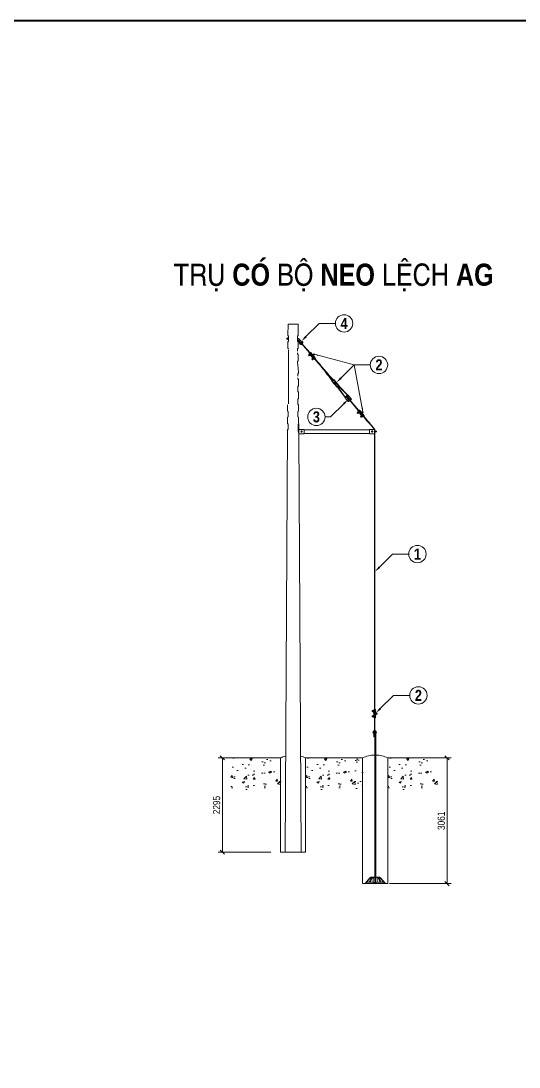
# Model space of a CAD drawing. Header units: millimetres. Extents: x 5654510 to 5731940, y 588357 to 647777.
# Drawn here: x 5687405 to 5689831, y 615711 to 620805 of the extents above; entities that cross this region are included whole.
import ezdxf

# ---------------------------------------------------------------- set-up
doc = ezdxf.new("R2010")
doc.units = ezdxf.units.MM
doc.header["$LTSCALE"] = 120
doc.header["$MEASUREMENT"] = 0
doc.layers.get('Defpoints').update_dxf_attribs({"lineweight": 0})
for name, color, linetype, lineweight in [('Duongchitiet', 3, 'Continuous', 25), ('Duongcoban', 4, 'Continuous', 30), ('Duongkichthuoc', 1, 'Continuous', 0)]:
    doc.layers.add(name, color=color, linetype=linetype, lineweight=lineweight)
doc.styles.get("Standard").update_dxf_attribs({"font": 'VHELVCN.TTF'})
doc.dimstyles.new('ISO-100', dxfattribs={"dimtxt": 35, "dimasz": 20, "dimexe": 20, "dimexo": 70, "dimgap": 10, "dimtad": 1, "dimtoh": 1, "dimdec": 0, "dimlfac": 5, "dimrnd": 1, "dimtxsty": 'Standard', "dimblk": 'OBLIQUE', "dimcen": 2.5, "dimclrd": 1, "dimclre": 1, "dimclrt": 7, "dimadec": 0, "dimazin": 0, "dimtfac": 1, "dimtdec": 0, "dimtmove": 0, "dimatfit": 3, "dimfxl": 1, "dimlwd": 0, "dimlwe": 0, "dimarcsym": 0})

# ---------------------------------------------------------------- blocks, each defined once
blk = doc.blocks.new('_Oblique')
at = {"color": 0, "lineweight": -2}
blk.add_line((-0.5, -0.5), (0.5, 0.5), dxfattribs=at)
blk = doc.blocks.new('*D53')
at = {"color": 1, "lineweight": 0}
for p, q in [((5688623.5, 617216.2), (5688365.5, 617216.2)), ((5688385.5, 617216.2), (5688385.5, 616757.2)), ((5688620.9, 616757.2), (5688365.5, 616757.2))]:
    blk.add_line(p, q, dxfattribs=at)
at = {"layer": 'Defpoints', "color": 0}
for p in [(5688693.5, 617216.2), (5688385.5, 616757.2), (5688690.9, 616757.2)]:
    blk.add_point(p, dxfattribs=at)
at = {"color": 1, "lineweight": 0, "xscale": 20, "yscale": 20, "zscale": 20}
for p, rotation in [((5688385.5, 617216.2), 90), ((5688385.5, 616757.2), 270)]:
    blk.add_blockref('_Oblique', p, dxfattribs=dict(at, rotation=rotation))
at = {"color": 7, "lineweight": 9, "insert": (5688357.6, 616986.7), "char_height": 35, "attachment_point": 5, "rotation": 90}
blk.add_mtext('2295', dxfattribs=at)
blk = doc.blocks.new('*D54')
at = {"color": 1, "lineweight": 0}
for p, q in [((5689202.3, 617216.2), (5689499.8, 617216.2)), ((5689479.8, 617216.2), (5689479.8, 616604.1)), ((5689199.8, 616604.1), (5689499.8, 616604.1))]:
    blk.add_line(p, q, dxfattribs=at)
at = {"layer": 'Defpoints', "color": 0}
for p in [(5689132.3, 617216.2), (5689129.8, 616604.1), (5689479.8, 616604.1)]:
    blk.add_point(p, dxfattribs=at)
at = {"color": 1, "lineweight": 0, "xscale": 20, "yscale": 20, "zscale": 20}
for p, rotation in [((5689479.8, 617216.2), 90), ((5689479.8, 616604.1), 270)]:
    blk.add_blockref('_Oblique', p, dxfattribs=dict(at, rotation=rotation))
at = {"color": 7, "lineweight": 9, "insert": (5689451.9, 616910.1), "char_height": 35, "attachment_point": 5, "rotation": 90}
blk.add_mtext('3061', dxfattribs=at)

msp = doc.modelspace()

# ---------------------------------------------------------------- hatches: boundary and pattern name
at = {"lineweight": 9}
h = msp.add_hatch(dxfattribs=at)
h.set_pattern_fill('AR-CONC', color=0, scale=15.30081, style=0)
h.set_pattern_definition([(50, (5687358.85, 604760.03), (109.7466, -9.6016), [11.4756, -126.2317]), (355, (5687358.85, 604760.03), (-21.2301, 115.0915), [9.1805, -100.9853]), (100.4514, (5687368, 604759.23), (88.5166, 105.4898), [9.7528, -107.2804]), (46.1842, (5687358.85, 604790.64), (163.2965, -25.3257), [17.2134, -189.3475]), (96.6356, (5687372.46, 604788.52), (143.011, 149.048), [14.6291, -160.9206]), (351.1842, (5687358.85, 604790.64), (143.0108, 149.048), [13.7707, -151.478]), (21, (5687374.15, 604782.985), (91.3316, -61.60395), [11.4756, -126.2317]), (326, (5687374.15, 604782.98), (37.2292, 110.9538), [9.1805, -100.9853]), (71.4514, (5687381.76, 604777.85), (128.5609, 49.3498), [9.7528, -107.2804]), (37.5, (5687358.852, 604760.034), (1.86056, 50.93546), [0, -99.76128, 0, -102.51543, 0, -101.36786]), (7.5, (5687358.85, 604760.034), (40.25177, 60.34819), [0, -58.4491, 0, -97.46616, 0, -38.63454]), (327.5, (5687324.73, 604760.034), (81.67916, -3.45108), [0, -38.25202, 0, -119.3463, 0, -158.36338]), (317.5, (5687309.43, 604760.034), (89.2322, 15.31687), [0, -49.72763, 0, -79.2582, 0, -112.46095])])
h.paths.add_polyline_path([(5688427.14, 617216.2), (5688668.69, 617216.2), (5688668.69, 617063.2), (5688427.14, 617063.2)])
h = msp.add_hatch(dxfattribs=at)
h.set_pattern_fill('AR-CONC', color=0, scale=15.30081, style=0)
h.set_pattern_definition([(50, (5687722.81, 604760.03), (109.7466, -9.6016), [11.4756, -126.2317]), (355, (5687722.81, 604760.03), (-21.2301, 115.0915), [9.1805, -100.9853]), (100.4514, (5687731.96, 604759.23), (88.5166, 105.4898), [9.7528, -107.2804]), (46.1842, (5687722.81, 604790.64), (163.2965, -25.3257), [17.2134, -189.3475]), (96.6356, (5687736.42, 604788.52), (143.011, 149.048), [14.6291, -160.9206]), (351.1842, (5687722.81, 604790.64), (143.0108, 149.048), [13.7707, -151.478]), (21, (5687738.11, 604782.985), (91.3316, -61.60395), [11.4756, -126.2317]), (326, (5687738.11, 604782.98), (37.2292, 110.9538), [9.1805, -100.9853]), (71.4514, (5687745.72, 604777.85), (128.5609, 49.3498), [9.7528, -107.2804]), (37.5, (5687722.81, 604760.034), (1.86056, 50.93546), [0, -99.76128, 0, -102.51543, 0, -101.36786]), (7.5, (5687722.81, 604760.034), (40.25177, 60.34819), [0, -58.4491, 0, -97.46616, 0, -38.63454]), (327.5, (5687688.69, 604760.034), (81.67916, -3.45108), [0, -38.25202, 0, -119.3463, 0, -158.36338]), (317.5, (5687673.39, 604760.034), (89.2322, 15.31687), [0, -49.72763, 0, -79.2582, 0, -112.46095])])
h.paths.add_polyline_path([(5688791.1, 617216.2), (5689068.64, 617216.2), (5689068.64, 617063.2), (5688791.1, 617063.2)])
h = msp.add_hatch(dxfattribs=at)
h.set_pattern_fill('AR-CONC', color=0, scale=15.30081, style=0)
h.set_pattern_definition([(50, (5688122.76, 604760.03), (109.7466, -9.6016), [11.4756, -126.2317]), (355, (5688122.76, 604760.03), (-21.2301, 115.0915), [9.1805, -100.9853]), (100.4514, (5688131.91, 604759.23), (88.5166, 105.4898), [9.7528, -107.2804]), (46.1842, (5688122.76, 604790.64), (163.2965, -25.3257), [17.2134, -189.3475]), (96.6356, (5688136.37, 604788.52), (143.011, 149.048), [14.6291, -160.9206]), (351.1842, (5688122.76, 604790.64), (143.0108, 149.048), [13.7707, -151.478]), (21, (5688138.06, 604782.985), (91.3316, -61.60395), [11.4756, -126.2317]), (326, (5688138.06, 604782.98), (37.2292, 110.9538), [9.1805, -100.9853]), (71.4514, (5688145.67, 604777.85), (128.5609, 49.3498), [9.7528, -107.2804]), (37.5, (5688122.76, 604760.034), (1.86056, 50.93546), [0, -99.76128, 0, -102.51543, 0, -101.36786]), (7.5, (5688122.76, 604760.034), (40.25177, 60.34819), [0, -58.4491, 0, -97.46616, 0, -38.63454]), (327.5, (5688088.64, 604760.034), (81.67916, -3.45108), [0, -38.25202, 0, -119.3463, 0, -158.36338]), (317.5, (5688073.34, 604760.034), (89.2322, 15.31687), [0, -49.72763, 0, -79.2582, 0, -112.46095])])
h.paths.add_polyline_path([(5689191.05, 617216.2), (5689432.6, 617216.2), (5689432.6, 617063.2), (5689191.05, 617063.2)])

# ---------------------------------------------------------------- linework, layer by layer
at = {"lineweight": 40}
msp.add_lwpolyline([(5682758.16, 620804.81), (5682758.16, 610617.12), (5697166.47, 610617.12), (5697166.47, 620804.81)], close=True, dxfattribs=at)
at = {"layer": 'Duongchitiet', "color": 0, "lineweight": 9}
for p, q in [((5688705.41, 619327.72), (5688705.1, 619272.63)), ((5688705.41, 619327.72), (5688754.37, 619327.72)), ((5688754.37, 619327.72), (5688754.69, 619272.63)), ((5688699.86, 619259.76), (5688699.55, 619259.46)), ((5688699.55, 619255.17), (5688699.55, 619259.46)), ((5688699.86, 619259.76), (5688703.06, 619259.76)), ((5688703.06, 619260.5), (5688703.06, 619254.14)), ((5688706.98, 619261.56), (5688703.39, 619261.56)), ((5688706.98, 619259.44), (5688703.39, 619259.44)), ((5688705.1, 619272.63), (5688708.14, 619269.56)), ((5688707.31, 619249.67), (5688707.31, 619264.97)), ((5688707.31, 619264.97), (5688708.07, 619264.97)), ((5688707.31, 619260.5), (5688707.31, 619254.14)), ((5688708.14, 619269.56), (5688708.07, 619257.32)), ((5688708.07, 619264.97), (5688708.07, 619249.67)), ((5688754.69, 619272.63), (5688751.64, 619269.56)), ((5688751.64, 619269.56), (5688751.78, 619245.08)), ((5688699.86, 619254.87), (5688699.55, 619255.17)), ((5688703.06, 619254.87), (5688699.86, 619254.87)), ((5688706.98, 619255.2), (5688703.39, 619255.2)), ((5688706.98, 619253.08), (5688703.39, 619253.08)), ((5688704.93, 619242.03), (5688704.75, 619211.43)), ((5688704.75, 619211.43), (5688707.8, 619208.35)), ((5688704.93, 619242.03), (5688708, 619245.08)), ((5688708.07, 619249.67), (5688707.31, 619249.67)), ((5688708.03, 619249.67), (5688708, 619245.08)), ((5688754.86, 619242.03), (5688751.78, 619245.08)), ((5688755.03, 619211.43), (5688751.99, 619208.35)), ((5688751.99, 619208.35), (5688752.06, 619196.11)), ((5688762.01, 619244.58), (5688752.26, 619254.33)), ((5688757.79, 619248.8), (5688754.33, 619245.34)), ((5688758.55, 619241.12), (5688754.33, 619245.34)), ((5688754.86, 619242.03), (5688755.03, 619211.43)), ((5688755.72, 619257.8), (5688765.48, 619248.04)), ((5688762.01, 619244.58), (5688757.69, 619248.91)), ((5688759.34, 619239.75), (5688760.51, 619235.41)), ((5688764.07, 619241.01), (5688765.24, 619236.67)), ((5688765.58, 619242.52), (5688769.92, 619241.36)), ((5688766.85, 619247.25), (5688771.19, 619246.09)), ((5688769.99, 619235.09), (5688809.7, 619188.52)), ((5688811.33, 619189.91), (5688771.62, 619236.48)), ((5688708.46, 619204.05), (5688708.46, 618940.88)), ((5688708.46, 619204.05), (5688708.46, 618940.88)), ((5688752.1, 619188.46), (5688752.13, 619183.87)), ((5688755.2, 619180.83), (5688752.13, 619183.87)), ((5688755.2, 619180.83), (5688755.38, 619150.23)), ((5688804.71, 619176.81), (5688808.47, 619180.01)), ((5688804.75, 619177.24), (5688804.71, 619176.81)), ((5688804.71, 619176.81), (5688807.49, 619173.55)), ((5688808.27, 619180.24), (5688804.75, 619177.24)), ((5688810.09, 619184.15), (5688807.36, 619181.82)), ((5688807.49, 619173.55), (5688811.25, 619176.75)), ((5688807.92, 619173.52), (5688807.49, 619173.55)), ((5688811.92, 619175.96), (5688807.8, 619180.8)), ((5688807.92, 619173.52), (5688811.45, 619176.52)), ((5688810.35, 619189.07), (5688808.02, 619187.08)), ((5688808.02, 619187.08), (5688833.83, 619156.81)), ((5688811.46, 619182.54), (5688808.73, 619180.21)), ((5688836.16, 619158.8), (5688810.35, 619189.07)), ((5688813.01, 619191.34), (5688810.68, 619189.36)), ((5688810.68, 619189.36), (5688836.5, 619159.08)), ((5688815.15, 619178.72), (5688811.03, 619183.56)), ((5688814.21, 619179.31), (5688811.48, 619176.98)), ((5688815.59, 619177.7), (5688812.86, 619175.37)), ((5688838.82, 619161.07), (5688813.01, 619191.34)), ((5688823.82, 619168.55), (5688818.32, 619175)), ((5688820.67, 619158.09), (5688824.43, 619161.29)), ((5688820.71, 619158.52), (5688820.67, 619158.09)), ((5688820.67, 619158.09), (5688823.45, 619154.83)), ((5688824.23, 619161.53), (5688820.71, 619158.52)), ((5688826.05, 619165.43), (5688823.31, 619163.1)), ((5688823.45, 619154.83), (5688827.21, 619158.03)), ((5688823.56, 619179.48), (5688826.29, 619181.8)), ((5688827.88, 619157.24), (5688823.75, 619162.08)), ((5688823.88, 619154.8), (5688827.4, 619157.8)), ((5688824, 619178.46), (5688828.13, 619173.62)), ((5688827.42, 619163.82), (5688824.69, 619161.49)), ((5688824.94, 619177.86), (5688827.67, 619180.19)), ((5688831.11, 619160), (5688826.98, 619164.84)), ((5688827.23, 619181.21), (5688831.36, 619176.37)), ((5688830.17, 619160.59), (5688827.44, 619158.26)), ((5688827.69, 619174.64), (5688830.42, 619176.96)), ((5688831.23, 619183.66), (5688827.7, 619180.65)), ((5688831.66, 619183.62), (5688827.9, 619180.42)), ((5688831.55, 619158.98), (5688828.82, 619156.65)), ((5688829.06, 619173.02), (5688831.79, 619175.35)), ((5688834.44, 619180.36), (5688830.68, 619177.16)), ((5688830.88, 619176.93), (5688834.4, 619179.93)), ((5688831.23, 619183.66), (5688831.66, 619183.62)), ((5688831.29, 619169.9), (5688836.79, 619163.45)), ((5688834.44, 619180.36), (5688831.66, 619183.62)), ((5688833.83, 619156.81), (5688836.16, 619158.8)), ((5688834.4, 619179.93), (5688834.44, 619180.36)), ((5688835.57, 619158.29), (5688852.59, 619138.32)), ((5688836.5, 619159.08), (5688838.82, 619161.07)), ((5688853.85, 619140.14), (5688837.2, 619159.68)), ((5688755.38, 619150.23), (5688752.33, 619147.15)), ((5688752.33, 619147.15), (5688752.47, 619122.67)), ((5688755.55, 619119.63), (5688752.47, 619122.67)), ((5688755.55, 619119.63), (5688755.72, 619089.03)), ((5688823.88, 619154.8), (5688823.45, 619154.83)), ((5688853.81, 619140.1), (5688852.58, 619138.3)), ((5688852.79, 619138.09), (5688854.08, 619136.58)), ((5688852.79, 619138.09), (5688852.8, 619138.08)), ((5688854.07, 619139.93), (5688852.83, 619138.13)), ((5688855.34, 619138.4), (5688854.05, 619139.91)), ((5688855.34, 619138.4), (5688854.05, 619139.91)), ((5688855.3, 619138.36), (5688854.07, 619136.56)), ((5688854.28, 619136.34), (5688855.57, 619134.83)), ((5688855.55, 619138.18), (5688854.32, 619136.38)), ((5688856.83, 619136.65), (5688855.54, 619138.16)), ((5688856.79, 619136.61), (5688855.55, 619134.81)), ((5688855.77, 619134.6), (5688857.06, 619133.08)), ((5688857.04, 619136.44), (5688855.81, 619134.64)), ((5688858.32, 619134.9), (5688857.03, 619136.42)), ((5688858.28, 619134.86), (5688857.04, 619133.07)), ((5688857.25, 619132.85), (5688858.55, 619131.34)), ((5688858.53, 619134.69), (5688857.3, 619132.89)), ((5688859.81, 619133.16), (5688858.52, 619134.67)), ((5688859.77, 619133.12), (5688858.53, 619131.32)), ((5688858.74, 619131.1), (5688860.03, 619129.59)), ((5688860.02, 619132.94), (5688858.78, 619131.14)), ((5688861.3, 619131.41), (5688860.01, 619132.92)), ((5688861.26, 619131.37), (5688860.02, 619129.57)), ((5688860.23, 619129.36), (5688861.52, 619127.84)), ((5688861.51, 619131.2), (5688860.27, 619129.4)), ((5688862.79, 619129.66), (5688861.5, 619131.18)), ((5688862.75, 619129.62), (5688861.51, 619127.83)), ((5688861.72, 619127.61), (5688863.01, 619126.1)), ((5688863, 619129.45), (5688861.76, 619127.65)), ((5688864.28, 619127.92), (5688862.99, 619129.43)), ((5688864.24, 619127.88), (5688863, 619126.08)), ((5688863.21, 619125.87), (5688864.5, 619124.35)), ((5688864.49, 619127.7), (5688863.25, 619125.91)), ((5688865.77, 619126.17), (5688864.48, 619127.68)), ((5688865.73, 619126.13), (5688864.49, 619124.33)), ((5688864.7, 619124.12), (5688865.99, 619122.6)), ((5688865.98, 619125.96), (5688864.74, 619124.16)), ((5688867.26, 619124.42), (5688865.97, 619125.94)), ((5688867.22, 619124.38), (5688865.98, 619122.59)), ((5688866.19, 619122.37), (5688867.48, 619120.86)), ((5688867.47, 619124.21), (5688866.23, 619122.41)), ((5688868.74, 619122.68), (5688867.45, 619124.19)), ((5688868.7, 619122.64), (5688867.47, 619120.84)), ((5688867.68, 619120.63), (5688868.97, 619119.11)), ((5688867.68, 619120.63), (5688868.97, 619119.11)), ((5688868.96, 619122.46), (5688867.72, 619120.67)), ((5688870.23, 619120.93), (5688868.94, 619122.44)), ((5688870.19, 619120.89), (5688868.96, 619119.09)), ((5688890.07, 619094.35), (5688869.16, 619118.88)), ((5688870.45, 619120.72), (5688869.21, 619118.92)), ((5688891.34, 619096.18), (5688870.43, 619120.7)), ((5688755.72, 619089.03), (5688752.68, 619085.95)), ((5688752.68, 619085.95), (5688752.74, 619074.77)), ((5688752.79, 619067.11), (5688752.82, 619061.47)), ((5688755.9, 619058.43), (5688752.82, 619061.47)), ((5688755.9, 619058.43), (5688756.07, 619027.83)), ((5688888.81, 619092.53), (5688885.47, 619096.44)), ((5688891.3, 619096.14), (5688888.79, 619092.5)), ((5688890.3, 619090.78), (5688889.02, 619092.29)), ((5688891.55, 619095.97), (5688889.04, 619092.33)), ((5688891.56, 619092.61), (5688890.27, 619094.11)), ((5688892.78, 619094.39), (5688890.28, 619090.75)), ((5688891.79, 619089.04), (5688890.51, 619090.54)), ((5688893.04, 619094.22), (5688890.53, 619090.58)), ((5688892.83, 619094.43), (5688891.53, 619095.95)), ((5688893.05, 619090.86), (5688891.76, 619092.37)), ((5688894.27, 619092.65), (5688891.77, 619089.01)), ((5688893.28, 619087.29), (5688891.99, 619088.8)), ((5688894.53, 619092.47), (5688892.02, 619088.83)), ((5688894.31, 619092.69), (5688893.02, 619094.2)), ((5688894.53, 619089.11), (5688893.25, 619090.62)), ((5688895.76, 619090.9), (5688893.26, 619087.26)), ((5688894.77, 619085.54), (5688893.48, 619087.05)), ((5688896.02, 619090.73), (5688893.51, 619087.09)), ((5688895.8, 619090.94), (5688894.51, 619092.45)), ((5688896.02, 619087.37), (5688894.74, 619088.87)), ((5688897.25, 619089.15), (5688894.75, 619085.52)), ((5688896.26, 619083.8), (5688894.97, 619085.3)), ((5688897.5, 619088.98), (5688895, 619085.34)), ((5688897.29, 619089.19), (5688896, 619090.71)), ((5688897.51, 619085.62), (5688896.23, 619087.13)), ((5688898.74, 619087.41), (5688896.24, 619083.77)), ((5688897.74, 619082.05), (5688896.46, 619083.56)), ((5688898.99, 619087.23), (5688896.49, 619083.59)), ((5688898.78, 619087.45), (5688897.49, 619088.96)), ((5688899, 619083.88), (5688897.72, 619085.38)), ((5688900.23, 619085.66), (5688897.73, 619082.02)), ((5688899.23, 619080.3), (5688897.95, 619081.81)), ((5688900.48, 619085.49), (5688897.98, 619081.85)), ((5688900.27, 619085.7), (5688898.98, 619087.21)), ((5688901.72, 619083.91), (5688899.21, 619080.28)), ((5688900.49, 619082.13), (5688899.21, 619083.63)), ((5688900.72, 619078.56), (5688899.44, 619080.06)), ((5688901.97, 619083.74), (5688899.47, 619080.1)), ((5688901.76, 619083.95), (5688900.47, 619085.47)), ((5688903.21, 619082.17), (5688900.7, 619078.53)), ((5688901.98, 619080.38), (5688900.7, 619081.89)), ((5688902.21, 619076.81), (5688900.93, 619078.32)), ((5688903.46, 619081.99), (5688900.96, 619078.36)), ((5688903.25, 619082.21), (5688901.96, 619083.72)), ((5688903.47, 619078.64), (5688902.18, 619080.14)), ((5688904.7, 619080.42), (5688902.19, 619076.78)), ((5688903.7, 619075.06), (5688902.42, 619076.57)), ((5688904.95, 619080.25), (5688902.44, 619076.61)), ((5688904.74, 619080.46), (5688903.45, 619081.97)), ((5688904.96, 619076.89), (5688903.67, 619078.39)), ((5688906.19, 619078.67), (5688903.68, 619075.04)), ((5688905.19, 619073.32), (5688903.91, 619074.82)), ((5688906.44, 619078.5), (5688903.93, 619074.86)), ((5688905.26, 619073.23), (5688904.65, 619073.95)), ((5688906.23, 619078.71), (5688904.94, 619080.23)), ((5688906.45, 619075.14), (5688905.16, 619076.65)), ((5688907.68, 619076.93), (5688905.17, 619073.29)), ((5688905.63, 619072.8), (5688905.4, 619073.08)), ((5688907.93, 619076.75), (5688905.42, 619073.12)), ((5688919.5, 619053.87), (5688905.87, 619072.47)), ((5688907.72, 619076.97), (5688906.43, 619078.48)), ((5688906.89, 619074.62), (5688906.65, 619074.9)), ((5688906.89, 619074.62), (5688906.65, 619074.9)), ((5688921.22, 619055.13), (5688907.59, 619073.74)), ((5688923.87, 619057.39), (5688907.65, 619073.79)), ((5688908.52, 619076.01), (5688907.91, 619076.73)), ((5688925.39, 619058.89), (5688909.18, 619075.29)), ((5688928.2, 619059.07), (5688918.88, 619051.12)), ((5688924.89, 619056.25), (5688924.63, 619056.56)), ((5688926.52, 619057.64), (5688926.26, 619057.95)), ((5688954.01, 619028.79), (5688928.2, 619059.07)), ((5688756.07, 619027.83), (5688753.03, 619024.75)), ((5688753.03, 619024.75), (5688753.17, 619000.27)), ((5688918.88, 619051.12), (5688944.69, 619020.85)), ((5688920.56, 619052.55), (5688920.29, 619052.86)), ((5688922.18, 619053.94), (5688921.92, 619054.25)), ((5688935.68, 619044.13), (5688932.45, 619041.38)), ((5688932.45, 619041.38), (5688933.22, 619037.21)), ((5688933.22, 619037.21), (5688937.21, 619035.79)), ((5688939.67, 619042.71), (5688935.68, 619044.13)), ((5688937.21, 619035.79), (5688940.44, 619038.54)), ((5688940.44, 619038.54), (5688939.67, 619042.71)), ((5688944.69, 619020.85), (5688954.01, 619028.79)), ((5688946.36, 619022.27), (5688983.18, 618971.16)), ((5688947.99, 619023.67), (5688984.38, 618973.16)), ((5688950.7, 619025.98), (5688994.82, 618982.07)), ((5688952.34, 619027.37), (5688996.99, 618982.93)), ((5688756.24, 618997.22), (5688753.17, 619000.27)), ((5688756.42, 618966.62), (5688753.37, 618963.55)), ((5688753.37, 618963.55), (5688753.51, 618939.06)), ((5688756.24, 618997.22), (5688756.42, 618966.62)), ((5688983.58, 618969.58), (5688998.69, 618951.85)), ((5688998.8, 618981.91), (5688983.9, 618969.21)), ((5688991.68, 618970.93), (5689003.75, 618956.81)), ((5688992.93, 618972.06), (5689047, 618908.64)), ((5689048.63, 618910.03), (5688994.62, 618973.37)), ((5688995.87, 618974.5), (5689007.91, 618960.35)), ((5689003.75, 618956.81), (5688998.37, 618952.23)), ((5689013.6, 618964.56), (5688998.48, 618982.29)), ((5689013.28, 618964.93), (5689007.91, 618960.36)), ((5688703.2, 618936.02), (5688703.02, 618905.42)), ((5688703.02, 618905.42), (5688706.07, 618902.34)), ((5688706.07, 618902.34), (5688705.93, 618877.86)), ((5688756.59, 618936.02), (5688753.51, 618939.06)), ((5688756.76, 618905.42), (5688753.72, 618902.34)), ((5688753.72, 618902.34), (5688753.86, 618877.86)), ((5688756.59, 618936.02), (5688756.76, 618905.42)), ((5689047.38, 618904.27), (5689044.65, 618901.94)), ((5689047.64, 618909.19), (5689045.31, 618907.2)), ((5689045.31, 618907.2), (5689071.12, 618876.93)), ((5689048.76, 618902.66), (5689046.03, 618900.33)), ((5689073.45, 618878.92), (5689047.64, 618909.19)), ((5689050.31, 618911.46), (5689047.98, 618909.48)), ((5689047.98, 618909.48), (5689073.79, 618879.2)), ((5689052.45, 618898.84), (5689048.32, 618903.68)), ((5689076.12, 618881.19), (5689050.31, 618911.46)), ((5689068.52, 618903.78), (5689065, 618900.77)), ((5689068.96, 618903.74), (5689065.2, 618900.54)), ((5689068.52, 618903.78), (5689068.96, 618903.74)), ((5689071.73, 618900.48), (5689068.96, 618903.74)), ((5688702.85, 618874.82), (5688702.68, 618844.22)), ((5688702.85, 618874.82), (5688705.93, 618877.86)), ((5688756.94, 618874.82), (5688753.86, 618877.86)), ((5688756.94, 618874.82), (5688757.11, 618844.22)), ((5689042.01, 618896.93), (5689045.76, 618900.13)), ((5689042.04, 618897.36), (5689042.01, 618896.93)), ((5689042.01, 618896.93), (5689044.79, 618893.67)), ((5689045.57, 618900.37), (5689042.04, 618897.36)), ((5689044.79, 618893.67), (5689048.54, 618896.87)), ((5689045.22, 618893.64), (5689044.79, 618893.67)), ((5689049.22, 618896.08), (5689045.09, 618900.92)), ((5689045.22, 618893.64), (5689048.74, 618896.64)), ((5689051.51, 618899.43), (5689048.78, 618897.1)), ((5689052.89, 618897.82), (5689050.16, 618895.49)), ((5689061.11, 618888.67), (5689055.61, 618895.13)), ((5689057.97, 618878.21), (5689061.72, 618881.42)), ((5689058, 618878.65), (5689057.97, 618878.21)), ((5689057.97, 618878.21), (5689060.75, 618874.95)), ((5689061.52, 618881.65), (5689058, 618878.65)), ((5689063.34, 618885.55), (5689060.61, 618883.23)), ((5689060.75, 618874.95), (5689064.5, 618878.16)), ((5689061.18, 618874.92), (5689060.75, 618874.95)), ((5689060.86, 618899.6), (5689063.59, 618901.93)), ((5689065.18, 618877.37), (5689061.05, 618882.21)), ((5689061.18, 618874.92), (5689064.7, 618877.92)), ((5689061.3, 618898.58), (5689065.42, 618893.74)), ((5689064.72, 618883.94), (5689061.99, 618881.61)), ((5689062.23, 618897.98), (5689064.96, 618900.31)), ((5689068.41, 618880.12), (5689064.28, 618884.96)), ((5689064.53, 618901.33), (5689068.65, 618896.49)), ((5689067.47, 618880.71), (5689064.74, 618878.39)), ((5689064.98, 618894.76), (5689067.72, 618897.09)), ((5689068.84, 618879.1), (5689066.11, 618876.77)), ((5689066.36, 618893.14), (5689069.09, 618895.47)), ((5689071.73, 618900.48), (5689067.98, 618897.28)), ((5689068.18, 618897.05), (5689071.7, 618900.05)), ((5689068.59, 618890.03), (5689074.09, 618883.57)), ((5689071.12, 618876.93), (5689073.45, 618878.92)), ((5689071.7, 618900.05), (5689071.73, 618900.48)), ((5689072.81, 618878.37), (5689089.83, 618858.4)), ((5689073.79, 618879.2), (5689076.12, 618881.19)), ((5689091.1, 618860.22), (5689074.44, 618879.76)), ((5689091.1, 618860.22), (5689074.44, 618879.76)), ((5689091.06, 618860.18), (5689089.82, 618858.38)), ((5689090.03, 618858.17), (5689091.32, 618856.65)), ((5689091.31, 618860), (5689090.07, 618858.21)), ((5689092.58, 618858.47), (5689091.29, 618859.98)), ((5689092.58, 618858.47), (5689091.29, 618859.98)), ((5689092.54, 618858.43), (5689091.31, 618856.63)), ((5689091.52, 618856.42), (5689092.81, 618854.91)), ((5689092.8, 618858.26), (5689091.56, 618856.46)), ((5689094.07, 618856.72), (5689092.78, 618858.24)), ((5689094.03, 618856.68), (5689092.8, 618854.89)), ((5689093.01, 618854.67), (5689094.3, 618853.16)), ((5689094.29, 618856.51), (5689093.05, 618854.71)), ((5689095.56, 618854.98), (5689094.27, 618856.49)), ((5689095.52, 618854.94), (5689094.28, 618853.14)), ((5689094.5, 618852.93), (5689095.79, 618851.41)), ((5689095.77, 618854.76), (5689094.54, 618852.97)), ((5689097.05, 618853.23), (5689095.76, 618854.74)), ((5689097.01, 618853.19), (5689095.77, 618851.39)), ((5689097.26, 618853.02), (5689096.03, 618851.22)), ((5689098.54, 618851.48), (5689097.25, 618853)), ((5689098.5, 618851.44), (5689097.26, 618849.65)), ((5689098.75, 618851.27), (5689097.51, 618849.47)), ((5689100.03, 618849.74), (5689098.74, 618851.25)), ((5688702.5, 618813.62), (5688690.88, 616757.18)), ((5688702.5, 618813.62), (5688705.58, 618816.66)), ((5688702.68, 618844.22), (5688705.72, 618841.14)), ((5688705.72, 618841.14), (5688705.58, 618816.66)), ((5688754.07, 618841.14), (5688754.2, 618816.66)), ((5688754.6, 618816.27), (5688754.2, 618816.66)), ((5688758.48, 618794.64), (5688758.48, 618845.14)), ((5688758.48, 618794.64), (5688758.48, 618816.06)), ((5688758.48, 618816.06), (5688784.19, 618816.06)), ((5688767.98, 618805.35), (5688769.66, 618808.26)), ((5688767.98, 618805.35), (5688769.66, 618802.45)), ((5688773.01, 618808.26), (5688769.66, 618808.26)), ((5688773.01, 618802.45), (5688769.66, 618802.45)), ((5688773.01, 618808.26), (5688774.69, 618805.35)), ((5688773.01, 618802.45), (5688774.69, 618805.35)), ((5688784.19, 618816.06), (5688784.19, 618794.64)), ((5688784.19, 618814.53), (5689102.44, 618814.53)), ((5689095.99, 618851.18), (5689097.28, 618849.67)), ((5689097.47, 618849.43), (5689098.76, 618847.92)), ((5689099.99, 618849.7), (5689098.75, 618847.9)), ((5689098.96, 618847.69), (5689100.25, 618846.17)), ((5689100.24, 618849.52), (5689099, 618847.73)), ((5689101.52, 618847.99), (5689100.23, 618849.51)), ((5689101.48, 618847.95), (5689100.24, 618846.15)), ((5689100.45, 618845.94), (5689101.74, 618844.43)), ((5689101.73, 618847.78), (5689100.49, 618845.98)), ((5689103.01, 618846.25), (5689101.72, 618847.76)), ((5689102.97, 618846.2), (5689101.73, 618844.41)), ((5689101.94, 618844.19), (5689103.23, 618842.68)), ((5689103.22, 618846.03), (5689101.98, 618844.23)), ((5689102.44, 618794.64), (5689102.44, 618816.06)), ((5689102.44, 618816.06), (5689128.91, 618816.06)), ((5689104.5, 618844.5), (5689103.21, 618846.01)), ((5689104.46, 618844.46), (5689103.22, 618842.66)), ((5689103.43, 618842.45), (5689104.72, 618840.93)), ((5689104.71, 618844.28), (5689103.47, 618842.49)), ((5689105.99, 618842.75), (5689104.7, 618844.27)), ((5689105.95, 618842.71), (5689104.71, 618840.91)), ((5689104.92, 618840.7), (5689106.21, 618839.19)), ((5689104.92, 618840.7), (5689106.21, 618839.19)), ((5689106.2, 618842.54), (5689104.96, 618840.74)), ((5689107.48, 618841.01), (5689106.18, 618842.52)), ((5689107.43, 618840.97), (5689106.2, 618839.17)), ((5689106.41, 618838.95), (5689125.93, 618816.06)), ((5689107.69, 618840.79), (5689106.45, 618838.99)), ((5689128.74, 618816.06), (5689107.67, 618840.77)), ((5689111.94, 618805.35), (5689113.62, 618808.26)), ((5689111.94, 618805.35), (5689113.62, 618802.45)), ((5689116.98, 618808.26), (5689113.62, 618808.26)), ((5689116.98, 618802.45), (5689113.62, 618802.45)), ((5689116.98, 618808.26), (5689118.65, 618805.35)), ((5689116.98, 618802.45), (5689118.65, 618805.35)), ((5689125.73, 618794.64), (5689125.73, 618816.06)), ((5689125.73, 618816.06), (5689126.96, 618816.06)), ((5689128.31, 618816.06), (5689126.34, 618816.06)), ((5689126.96, 618816.06), (5689126.96, 618794.64)), ((5689127.69, 618794.64), (5689127.69, 618816.06)), ((5689127.69, 618816.06), (5689128.92, 618816.06)), ((5689128.89, 618802.84), (5689128.89, 618807.87)), ((5689128.91, 618816.06), (5689128.91, 618794.64)), ((5689128.92, 618816.06), (5689128.92, 618794.64)), ((5689129.14, 618808.71), (5689131.55, 618808.71)), ((5689131.55, 618807.03), (5689129.14, 618807.03)), ((5689131.55, 618807.03), (5689129.14, 618807.03)), ((5689131.55, 618807.03), (5689129.14, 618807.03)), ((5689129.14, 618803.67), (5689131.55, 618803.67)), ((5689131.55, 618803.67), (5689129.14, 618803.67)), ((5689131.55, 618803.67), (5689129.14, 618803.67)), ((5689129.14, 618802), (5689131.55, 618802)), ((5689129.14, 618802), (5689131.55, 618802)), ((5689131.8, 618802.84), (5689131.8, 618807.87)), ((5689131.8, 618803.52), (5689131.8, 618807.19)), ((5689131.8, 618807.19), (5689135.67, 618807.19)), ((5689135.67, 618803.52), (5689131.8, 618803.52)), ((5689135.67, 618807.19), (5689136.03, 618806.82)), ((5689135.67, 618803.52), (5689136.03, 618803.88)), ((5689136.03, 618806.82), (5689136.03, 618803.88)), ((5688757.23, 618794.64), (5688758.48, 618794.64)), ((5688757.39, 618794.64), (5688768.91, 616757.18)), ((5688784.19, 618794.64), (5688758.48, 618794.64)), ((5689102.44, 618796.17), (5688784.19, 618796.17)), ((5689128.91, 618794.64), (5689102.44, 618794.64)), ((5689126.96, 618794.64), (5689125.73, 618794.64)), ((5689126.34, 618794.64), (5689126.34, 617451.34)), ((5689128.92, 618794.64), (5689127.69, 618794.64)), ((5689128.49, 617451.34), (5689128.49, 618794.64)), ((5689115.28, 617446.41), (5689114.97, 617446.11)), ((5689114.97, 617446.11), (5689119.91, 617446.11)), ((5689114.97, 617441.82), (5689114.97, 617446.11)), ((5689115.28, 617441.52), (5689114.97, 617441.82)), ((5689114.97, 617441.82), (5689119.91, 617441.82)), ((5689115.28, 617446.41), (5689119.91, 617446.41)), ((5689119.91, 617441.52), (5689115.28, 617441.52)), ((5689119.91, 617447.15), (5689119.91, 617440.78)), ((5689123.82, 617448.21), (5689120.23, 617448.21)), ((5689123.82, 617446.09), (5689120.23, 617446.09)), ((5689123.82, 617441.85), (5689120.23, 617441.85)), ((5689123.82, 617439.72), (5689120.23, 617439.72)), ((5689124.15, 617411.55), (5689124.15, 617451.34)), ((5689124.15, 617451.34), (5689127.21, 617451.34)), ((5689124.15, 617447.15), (5689124.15, 617440.78)), ((5689124.15, 617435.91), (5689124.15, 617427.43)), ((5689127.21, 617451.34), (5689127.21, 617411.55)), ((5689127.66, 617411.55), (5689127.66, 617451.34)), ((5689127.66, 617451.34), (5689130.72, 617451.34)), ((5689130.72, 617451.34), (5689130.72, 617411.55)), ((5689130.72, 617439.72), (5689130.72, 617448.21)), ((5689130.72, 617428.49), (5689130.72, 617434.85)), ((5689131.04, 617435.91), (5689134.63, 617435.91)), ((5689131.04, 617433.79), (5689134.63, 617433.79)), ((5689131.04, 617429.55), (5689134.63, 617429.55)), ((5689131.04, 617427.43), (5689134.63, 617427.43)), ((5689134.96, 617428.49), (5689134.96, 617434.85)), ((5689134.96, 617434.12), (5689139.59, 617434.12)), ((5689139.9, 617433.81), (5689134.96, 617433.81)), ((5689139.9, 617429.52), (5689134.96, 617429.52)), ((5689139.59, 617429.22), (5689134.96, 617429.22)), ((5689139.59, 617434.12), (5689139.9, 617433.81)), ((5689139.59, 617429.22), (5689139.9, 617429.52)), ((5689139.9, 617433.81), (5689139.9, 617429.52)), ((5689115.28, 617421.82), (5689114.97, 617421.51)), ((5689114.97, 617421.51), (5689119.91, 617421.51)), ((5689114.97, 617417.23), (5689114.97, 617421.51)), ((5689114.97, 617417.23), (5689119.91, 617417.23)), ((5689115.28, 617416.92), (5689114.97, 617417.23)), ((5689115.28, 617421.82), (5689119.91, 617421.82)), ((5689119.91, 617416.92), (5689115.28, 617416.92)), ((5689119.91, 617422.55), (5689119.91, 617416.19)), ((5689123.82, 617423.61), (5689120.23, 617423.61)), ((5689123.82, 617421.49), (5689120.23, 617421.49)), ((5689123.82, 617417.25), (5689120.23, 617417.25)), ((5689123.82, 617415.13), (5689120.23, 617415.13)), ((5689124.15, 617422.55), (5689124.15, 617416.19)), ((5689127.21, 617411.55), (5689124.15, 617411.55)), ((5689126.34, 617344.68), (5689126.34, 617411.55)), ((5689126.34, 617411.55), (5689126.34, 617378.39)), ((5689130.72, 617411.55), (5689127.66, 617411.55)), ((5689128.49, 617411.55), (5689128.49, 617344.68)), ((5689128.49, 617378.39), (5689128.49, 617411.55)), ((5689122.09, 617333.45), (5689119.84, 617337.34)), ((5689122.5, 617331.92), (5689122.5, 617318.83)), ((5689126.33, 617335.89), (5689124.08, 617339.78)), ((5689127.4, 617331.92), (5689127.4, 617296.4)), ((5689128.46, 617335.89), (5689130.71, 617339.78)), ((5689132.29, 617296.4), (5689132.29, 617331.92)), ((5689132.7, 617333.45), (5689134.95, 617337.34)), ((5689127.4, 617318.83), (5689122.5, 617318.83)), ((5689127.4, 617296.4), (5689127.4, 616635.15)), ((5689132.29, 616635.15), (5689132.29, 617296.4)), ((5688427.14, 617216.2), (5688668.69, 617216.2)), ((5688791.1, 617216.2), (5689068.64, 617216.2)), ((5689191.05, 617216.2), (5689432.6, 617216.2)), ((5688690.88, 616757.18), (5688768.91, 616757.18)), ((5689080.36, 616604.48), (5689104.41, 616632.98)), ((5689082.45, 616604.48), (5689108.29, 616635.1)), ((5689119.66, 616610.82), (5689087.8, 616610.82)), ((5689100.81, 616610.82), (5689111.3, 616633.72)), ((5689105.34, 616610.82), (5689115.05, 616632)), ((5689150.6, 616635.15), (5689109.08, 616635.15)), ((5689119.66, 616610.82), (5689119.66, 616635.15)), ((5689119.66, 616631.05), (5689124.16, 616635.15)), ((5689119.66, 616610.82), (5689129.84, 616604.48)), ((5689127.66, 616611.47), (5689127.66, 616632.97)), ((5689140.02, 616610.82), (5689129.84, 616604.48)), ((5689132.03, 616611.47), (5689132.03, 616632.97)), ((5689140.02, 616631.05), (5689135.53, 616635.15)), ((5689140.02, 616610.82), (5689140.02, 616635.15)), ((5689140.02, 616610.82), (5689171.89, 616610.82)), ((5689154.35, 616610.82), (5689144.64, 616632)), ((5689158.88, 616610.82), (5689148.38, 616633.72)), ((5689177.24, 616604.48), (5689151.4, 616635.1)), ((5689179.33, 616604.48), (5689155.28, 616632.98)), ((5689080.36, 616604.48), (5689082.45, 616604.48)), ((5689179.33, 616604.48), (5689177.24, 616604.48))]:
    msp.add_line(p, q, dxfattribs=at)
for points in [[(5688668.69, 617216.2), (5688668.69, 616757.18), (5688791.1, 616757.18), (5688791.1, 617216.2)], [(5689068.64, 617216.2), (5689068.64, 616604.09), (5689191.05, 616604.09), (5689191.05, 617216.2)]]:
    msp.add_lwpolyline(points, dxfattribs=at)
for centre, radius in [((5688928.47, 619049.32), 4.24), ((5688936.44, 619039.96), 3.53), ((5688944.42, 619030.6), 4.24), ((5688771.34, 618805.35), 2.77), ((5689115.3, 618805.35), 2.77)]:
    msp.add_circle(centre, radius, dxfattribs=at)
for centre, radius, start, end in [((5688704.94, 619260.5), 1.88, 145.62619, 214.37381), ((5688710.08, 619257.32), 7.02, 162.41763, 197.58237), ((5688705.43, 619260.5), 1.88, 325.62619, 34.37381), ((5688700.29, 619257.32), 7.02, 342.41763, 17.58237), ((5688750.97, 619253.03), 6.73, 44.93036, 83.74876), ((5688704.94, 619254.14), 1.88, 145.62619, 214.37381), ((5688705.43, 619254.14), 1.88, 325.62619, 34.37381), ((5688750.97, 619253.03), 1.84, 45, 65.49814), ((5688756.39, 619238.95), 3.06, 15, 45), ((5688768.93, 619237.66), 8.72, 195, 307.94587), ((5688767.64, 619250.21), 7.96, 225, 255), ((5688756.39, 619238.95), 7.96, 15, 45), ((5688768.93, 619237.66), 3.83, 195, 298.7398), ((5688767.64, 619250.21), 3.06, 225, 255), ((5688770.81, 619235.79), 1.07, 40.45031, 220.45031), ((5688768.93, 619237.66), 3.83, 331.2602, 75), ((5688768.93, 619237.66), 8.72, 322.05413, 75), ((5688809.22, 619182.02), 1.88, 186.0765, 254.82411), ((5688815.2, 619182.94), 7.02, 202.86794, 238.03267), ((5688809.6, 619182.34), 1.88, 6.0765, 74.82411), ((5688807.75, 619176.58), 7.02, 22.86794, 58.03267), ((5688813.35, 619177.18), 1.88, 186.0765, 254.82411), ((5688813.72, 619177.5), 1.88, 6.0765, 74.82411), ((5688815.39, 619183.09), 5.53, 350.35721, 90.5434), ((5688823.77, 619174.08), 5.53, 170.35721, 270.5434), ((5688825.18, 619163.3), 1.88, 186.0765, 254.82411), ((5688825.43, 619179.67), 1.88, 186.0765, 254.82411), ((5688831.16, 619164.22), 7.02, 202.86794, 238.03267), ((5688831.4, 619180.59), 7.02, 202.86794, 238.03267), ((5688825.55, 619163.62), 1.88, 6.0765, 74.82411), ((5688825.8, 619179.99), 1.88, 6.0765, 74.82411), ((5688823.71, 619157.87), 7.02, 22.86794, 58.03267), ((5688829.31, 619158.46), 1.88, 186.0765, 254.82411), ((5688823.95, 619174.24), 7.02, 22.86794, 58.03267), ((5688829.55, 619174.83), 1.88, 186.0765, 254.82411), ((5688829.68, 619158.78), 1.88, 6.0765, 74.82411), ((5688829.93, 619175.15), 1.88, 6.0765, 74.82411), ((5688831.34, 619164.38), 5.53, 350.35721, 90.5434), ((5688852.7, 619138.22), 0.153, 145.45031, 325.45031), ((5688853.94, 619140.02), 0.153, 325.45031, 145.45031), ((5688854.19, 619136.47), 0.153, 145.45031, 325.45031), ((5688855.43, 619138.27), 0.153, 325.45031, 145.45031), ((5688855.68, 619134.72), 0.153, 145.45031, 325.45031), ((5688856.92, 619136.52), 0.153, 325.45031, 145.45031), ((5688857.17, 619132.98), 0.153, 145.45031, 325.45031), ((5688858.41, 619134.78), 0.153, 325.45031, 145.45031), ((5688858.66, 619131.23), 0.153, 145.45031, 325.45031), ((5688859.9, 619133.03), 0.153, 325.45031, 145.45031), ((5688860.15, 619129.49), 0.153, 145.45031, 325.45031), ((5688861.39, 619131.28), 0.153, 325.45031, 145.45031), ((5688861.64, 619127.74), 0.153, 145.45031, 325.45031), ((5688862.87, 619129.54), 0.153, 325.45031, 145.45031), ((5688863.13, 619125.99), 0.153, 145.45031, 325.45031), ((5688864.36, 619127.79), 0.153, 325.45031, 145.45031), ((5688864.61, 619124.25), 0.153, 145.45031, 325.45031), ((5688865.85, 619126.04), 0.153, 325.45031, 145.45031), ((5688866.1, 619122.5), 0.153, 145.45031, 325.45031), ((5688867.34, 619124.3), 0.153, 325.45031, 145.45031), ((5688867.59, 619120.75), 0.153, 145.45031, 325.45031), ((5688868.83, 619122.55), 0.153, 325.45031, 145.45031), ((5688869.08, 619119.01), 0.153, 145.45031, 325.45031), ((5688870.32, 619120.8), 0.153, 325.45031, 145.45031), ((5688888.92, 619092.41), 0.153, 145.64124, 325.64124), ((5688890.41, 619090.66), 0.153, 145.64124, 325.64124), ((5688891.42, 619096.05), 0.153, 325.45031, 145.45031), ((5688891.9, 619088.92), 0.153, 145.64124, 325.64124), ((5688892.91, 619094.31), 0.153, 325.45031, 145.45031), ((5688893.39, 619087.17), 0.153, 145.64124, 325.64124), ((5688894.4, 619092.56), 0.153, 325.45031, 145.45031), ((5688894.88, 619085.42), 0.153, 145.64124, 325.64124), ((5688895.89, 619090.81), 0.153, 325.45031, 145.45031), ((5688896.37, 619083.68), 0.153, 145.64124, 325.64124), ((5688897.38, 619089.07), 0.153, 325.45031, 145.45031), ((5688897.86, 619081.93), 0.153, 145.64124, 325.64124), ((5688898.87, 619087.32), 0.153, 325.45031, 145.45031), ((5688899.35, 619080.18), 0.153, 145.64124, 325.64124), ((5688900.36, 619085.57), 0.153, 325.45031, 145.45031), ((5688900.83, 619078.44), 0.153, 145.64124, 325.64124), ((5688901.85, 619083.83), 0.153, 325.45031, 145.45031), ((5688902.32, 619076.69), 0.153, 145.64124, 325.64124), ((5688903.33, 619082.08), 0.153, 325.45031, 145.45031), ((5688903.81, 619074.94), 0.153, 145.64124, 325.64124), ((5688904.82, 619080.33), 0.153, 325.45031, 145.45031), ((5688905.3, 619073.2), 0.153, 145.64124, 325.64124), ((5688895.25, 619064.69), 13.16, 36.23017, 40.45031), ((5688906.31, 619078.59), 0.153, 325.45031, 145.45031), ((5688918.54, 619084.55), 15.3, 220.45031, 224.67044), ((5688895.25, 619064.69), 15.3, 36.23017, 40.45031), ((5688907.8, 619076.84), 0.153, 325.45031, 145.45031), ((5688918.54, 619084.55), 13.16, 220.45031, 224.67044), ((5688933.57, 619064.17), 15.3, 216.23017, 220.45031), ((5688912.99, 619046.63), 15.3, 40.45031, 44.67044), ((5688912.99, 619046.63), 17.44, 40.45031, 44.67044), ((5688933.57, 619064.17), 17.44, 216.23017, 220.45031), ((5688984.97, 618970.77), 1.84, 147.64408, 220.45031), ((5689007.71, 618956.37), 28.75, 113.25653, 147.64408), ((5688993.77, 618972.72), 2.75, 40.33343, 220.60336), ((5688993.77, 618972.72), 1.07, 37.82182, 223.07879), ((5688997.08, 618981.1), 1.84, 40.45031, 113.25653), ((5688989.46, 618977.77), 28.75, 293.25653, 308.31545), ((5689002.15, 618962.9), 6.29, 284.67683, 300.59073), ((5689002.15, 618962.9), 6.29, 320.19454, 336.15685), ((5688989.46, 618977.77), 28.75, 312.58516, 327.64408), ((5689012.2, 618963.37), 1.84, 327.64408, 40.45031), ((5689000.09, 618953.04), 1.84, 220.45031, 293.25653), ((5689046.89, 618902.46), 1.88, 6.0765, 74.82411), ((5689045.04, 618896.7), 7.02, 22.86794, 58.03267), ((5689052.68, 618903.22), 5.53, 350.35721, 90.5434), ((5689046.52, 618902.14), 1.88, 186.0765, 254.82411), ((5689052.5, 618903.06), 7.02, 202.86794, 238.03267), ((5689050.65, 618897.3), 1.88, 186.0765, 254.82411), ((5689051.02, 618897.62), 1.88, 6.0765, 74.82411), ((5689061.06, 618894.2), 5.53, 170.35721, 270.5434), ((5689062.48, 618883.42), 1.88, 186.0765, 254.82411), ((5689062.72, 618899.8), 1.88, 186.0765, 254.82411), ((5689068.45, 618884.34), 7.02, 202.86794, 238.03267), ((5689068.7, 618900.71), 7.02, 202.86794, 238.03267), ((5689062.85, 618883.74), 1.88, 6.0765, 74.82411), ((5689063.1, 618900.11), 1.88, 6.0765, 74.82411), ((5689061, 618877.99), 7.02, 22.86794, 58.03267), ((5689066.6, 618878.58), 1.88, 186.0765, 254.82411), ((5689061.25, 618894.36), 7.02, 22.86794, 58.03267), ((5689066.85, 618894.96), 1.88, 186.0765, 254.82411), ((5689066.98, 618878.9), 1.88, 6.0765, 74.82411), ((5689067.22, 618895.27), 1.88, 6.0765, 74.82411), ((5689068.64, 618884.5), 5.53, 350.35721, 90.5434), ((5689089.94, 618858.29), 0.153, 145.45031, 325.45031), ((5689091.18, 618860.09), 0.153, 325.45031, 145.45031), ((5689091.43, 618856.55), 0.153, 145.45031, 325.45031), ((5689092.67, 618858.34), 0.153, 325.45031, 145.45031), ((5689092.92, 618854.8), 0.153, 145.45031, 325.45031), ((5689094.16, 618856.6), 0.153, 325.45031, 145.45031), ((5689094.41, 618853.05), 0.153, 145.45031, 325.45031), ((5689095.65, 618854.85), 0.153, 325.45031, 145.45031), ((5689095.9, 618851.31), 0.153, 145.45031, 325.45031), ((5689097.14, 618853.1), 0.153, 325.45031, 145.45031), ((5689098.63, 618851.36), 0.153, 325.45031, 145.45031), ((5688874.39, 618819.89), 119.85, 167.8395, 192.1605), ((5689097.39, 618849.56), 0.153, 145.45031, 325.45031), ((5689098.88, 618847.81), 0.153, 145.45031, 325.45031), ((5689100.12, 618849.61), 0.153, 325.45031, 145.45031), ((5689100.37, 618846.07), 0.153, 145.45031, 325.45031), ((5689101.6, 618847.86), 0.153, 325.45031, 145.45031), ((5689101.86, 618844.32), 0.153, 145.45031, 325.45031), ((5689103.09, 618846.12), 0.153, 325.45031, 145.45031), ((5689103.34, 618842.57), 0.153, 145.45031, 325.45031), ((5689104.58, 618844.37), 0.153, 325.45031, 145.45031), ((5689104.83, 618840.83), 0.153, 145.45031, 325.45031), ((5689106.07, 618842.63), 0.153, 325.45031, 145.45031), ((5689106.32, 618839.08), 0.153, 145.45031, 325.45031), ((5689107.56, 618840.88), 0.153, 325.45031, 145.45031), ((5689130.44, 618807.87), 1.55, 147.268, 212.73203), ((5689134.73, 618805.35), 5.84, 163.29329, 196.70671), ((5689134.73, 618805.35), 5.84, 163.29329, 196.70671), ((5689130.44, 618802.84), 1.55, 147.26805, 212.73195), ((5689130.44, 618802.84), 1.55, 147.26805, 212.73195), ((5689130.24, 618807.87), 1.55, 327.26797, 32.732), ((5689125.96, 618805.35), 5.84, 343.29329, 16.70671), ((5689125.96, 618805.35), 5.84, 343.29329, 16.70671), ((5689130.24, 618802.84), 1.55, 327.26805, 32.73195), ((5689130.24, 618802.84), 1.55, 327.26805, 32.73195), ((5689121.78, 617447.15), 1.88, 145.62619, 214.37381), ((5689126.92, 617443.97), 7.02, 162.41763, 197.58237), ((5689121.78, 617440.78), 1.88, 145.62619, 214.37381), ((5689127.7, 617431.67), 5.53, 129.9069, 230.0931), ((5689122.27, 617447.15), 1.88, 325.62619, 34.37381), ((5689117.13, 617443.97), 7.02, 342.41763, 17.58237), ((5689122.27, 617440.78), 1.88, 325.62619, 34.37381), ((5689127.17, 617443.97), 5.53, 309.9069, 50.0931), ((5689132.59, 617434.85), 1.88, 145.62619, 214.37381), ((5689137.73, 617431.67), 7.02, 162.41763, 197.58237), ((5689132.59, 617428.49), 1.88, 145.62619, 214.37381), ((5689133.08, 617434.85), 1.88, 325.62619, 34.37381), ((5689127.94, 617431.67), 7.02, 342.41763, 17.58237), ((5689133.08, 617428.49), 1.88, 325.62619, 34.37381), ((5689121.78, 617422.55), 1.88, 145.62619, 214.37381), ((5689126.92, 617419.37), 7.02, 162.41763, 197.58237), ((5689121.78, 617416.19), 1.88, 145.62619, 214.37381), ((5689122.27, 617422.55), 1.88, 325.62619, 34.37381), ((5689117.13, 617419.37), 7.02, 342.41763, 17.58237), ((5689122.27, 617416.19), 1.88, 325.62619, 34.37381), ((5689127.17, 617419.37), 5.53, 309.9069, 50.0931), ((5689127.4, 617341.7), 8.72, 96.92753, 210), ((5689119.44, 617331.92), 3.06, 0, 30), ((5689127.4, 617341.7), 3.83, 105.96198, 210), ((5689119.44, 617331.92), 7.96, 0, 30), ((5689127.41, 617344.68), 1.07, 180, 0), ((5689135.35, 617331.92), 7.96, 150, 180), ((5689127.4, 617341.7), 8.72, 330, 82.81923), ((5689127.4, 617341.7), 3.83, 330, 73.44112), ((5689135.35, 617331.92), 3.06, 150, 180), ((5688729.89, 617091.91), 138.55, 105.21847, 116.2159), ((5688729.89, 617091.91), 138.55, 63.7841, 74.78153), ((5689129.84, 617091.91), 138.55, 91.01248, 116.2159), ((5689129.84, 617091.91), 138.55, 63.7841, 88.98752), ((5689109.08, 616629.03), 6.12, 90, 139.84423), ((5689129.84, 616632.97), 2.19, 90, 180), ((5689129.84, 616611.47), 2.19, 180, 270), ((5689129.84, 616632.97), 2.19, 0, 90), ((5689129.84, 616611.47), 2.19, 270, 0), ((5689150.6, 616629.03), 6.12, 40.15577, 90)]:
    msp.add_arc(centre, radius, start, end, dxfattribs=at)
msp.add_ellipse((5689113.17, 616632.84), major_axis=(-0.94, -2.06), ratio=0.9107358, start_param=1.5604139, end_param=4.7227714, dxfattribs=at)
at = {"layer": 'Duongchitiet', "color": 0, "lineweight": 9, "extrusion": (0, 0, -1)}
msp.add_ellipse((5689146.52, 616632.84), major_axis=(0.94, -2.06), ratio=0.9107358, start_param=1.5604139, end_param=4.7227714, dxfattribs=at)
at = {"layer": 'Duongchitiet', "color": 0, "lineweight": 9}
msp.add_open_spline([(5688887.1, 619097.83), (5688887.07, 619097.6), (5688886.96, 619096.9), (5688885.62, 619097.37), (5688885.51, 619096.67), (5688885.47, 619096.44)], degree=3, knots=[0, 0, 0, 0, 2.0155644, 6.0466933, 8.0622577, 8.0622577, 8.0622577, 8.0622577], dxfattribs=at)
at = {"layer": 'Duongcoban', "color": 0, "lineweight": 9}
for centre in [(5688978.46, 619332.12), (5689148.37, 619129.96), (5688843.53, 618876.55), (5689335.76, 618209.02), (5689340.35, 617520.88)]:
    msp.add_circle(centre, 42.3, dxfattribs=at)
at = {"layer": 'Duongkichthuoc', "color": 0, "lineweight": 9}
for points in [[(5688792.83, 619267.73), (5688857.22, 619332.12), (5688936.16, 619332.12)], [(5688962.74, 619065.57), (5689027.14, 619129.96), (5689106.07, 619129.96)], [(5688977.31, 618940.95), (5688912.91, 618876.55), (5688885.83, 618876.55)], [(5689150.12, 618144.63), (5689214.52, 618209.02), (5689293.45, 618209.02)], [(5689154.72, 617456.49), (5689219.12, 617520.88), (5689298.05, 617520.88)]]:
    msp.add_lwpolyline(points, dxfattribs=at)
for points in [[(5688796.43, 619264.12), (5688771.19, 619246.09), (5688789.22, 619271.33)], [(5688966.35, 619061.96), (5688941.1, 619043.93), (5688959.13, 619069.17)], [(5688973.7, 618944.55), (5688998.94, 618962.59), (5688980.91, 618937.34)], [(5689153.73, 618141.02), (5689128.49, 618122.99), (5689146.52, 618148.23)], [(5689158.33, 617452.88), (5689133.08, 617434.85), (5689151.11, 617460.09)]]:
    msp.add_solid(points, dxfattribs=at)

# ---------------------------------------------------------------- texts
at = {"color": 0, "lineweight": 9, "attachment_point": 5}
for s, insert, char_height, width in [('{\\fVNI-Helve-Condense|b1|i0|c0|p2;TRUÏ COÙ BOÄ NEO LEÄCH AG}', (5688927.85, 619555.9), 107.1057, 3546.8599), ('{\\fVNI-Helve-Condense|b1|i0|c0|p2;4}', (5688978.46, 619332.12), 53.5528, 58.1673), ('{\\fVNI-Helve-Condense|b1|i0|c0|p2;2}', (5689148.37, 619129.96), 53.5528, 58.1673), ('{\\fVNI-Helve-Condense|b1|i0|c0|p2;3}', (5688843.53, 618876.55), 53.5528, 58.1673), ('{\\fVNI-Helve-Condense|b1|i0|c0|p2;1}', (5689335.76, 618209.02), 53.5528, 58.1673), ('{\\fVNI-Helve-Condense|b1|i0|c0|p2;2}', (5689340.35, 617520.88), 53.5528, 58.1673)]:
    msp.add_mtext(s, dxfattribs=dict(at, insert=insert, char_height=char_height, width=width))

# ---------------------------------------------------------------- dimensions: what is measured, and where the dimension line sits
at = {"color": 0, "lineweight": 9}
for base, p1, p2, picture, middle in [((5688385.45, 616757.18), (5688693.47, 617216.2), (5688690.88, 616757.18), '*D53', (5688357.58, 616986.69)), ((5689479.75, 616604.09), (5689132.29, 617216.2), (5689129.84, 616604.09), '*D54', (5689451.88, 616910.15))]:
    dim = msp.add_linear_dim(base=base, p1=p1, p2=p2, angle=90, dimstyle='ISO-100', dxfattribs=at)
    dim.commit()
    dim.dimension.update_dxf_attribs({"geometry": picture, "text_midpoint": middle})

# ---------------------------------------------------------------- leaders
for points in [[(5688833.05, 619181.99), (5689027.14, 619129.96)], [(5689070.35, 618902.11), (5689027.14, 619129.96)]]:
    msp.add_leader(points, dimstyle='ISO-100', override={"dimgap": 10, "dimtad": 0}, dxfattribs=at)

doc.saveas('drawing.dxf')
